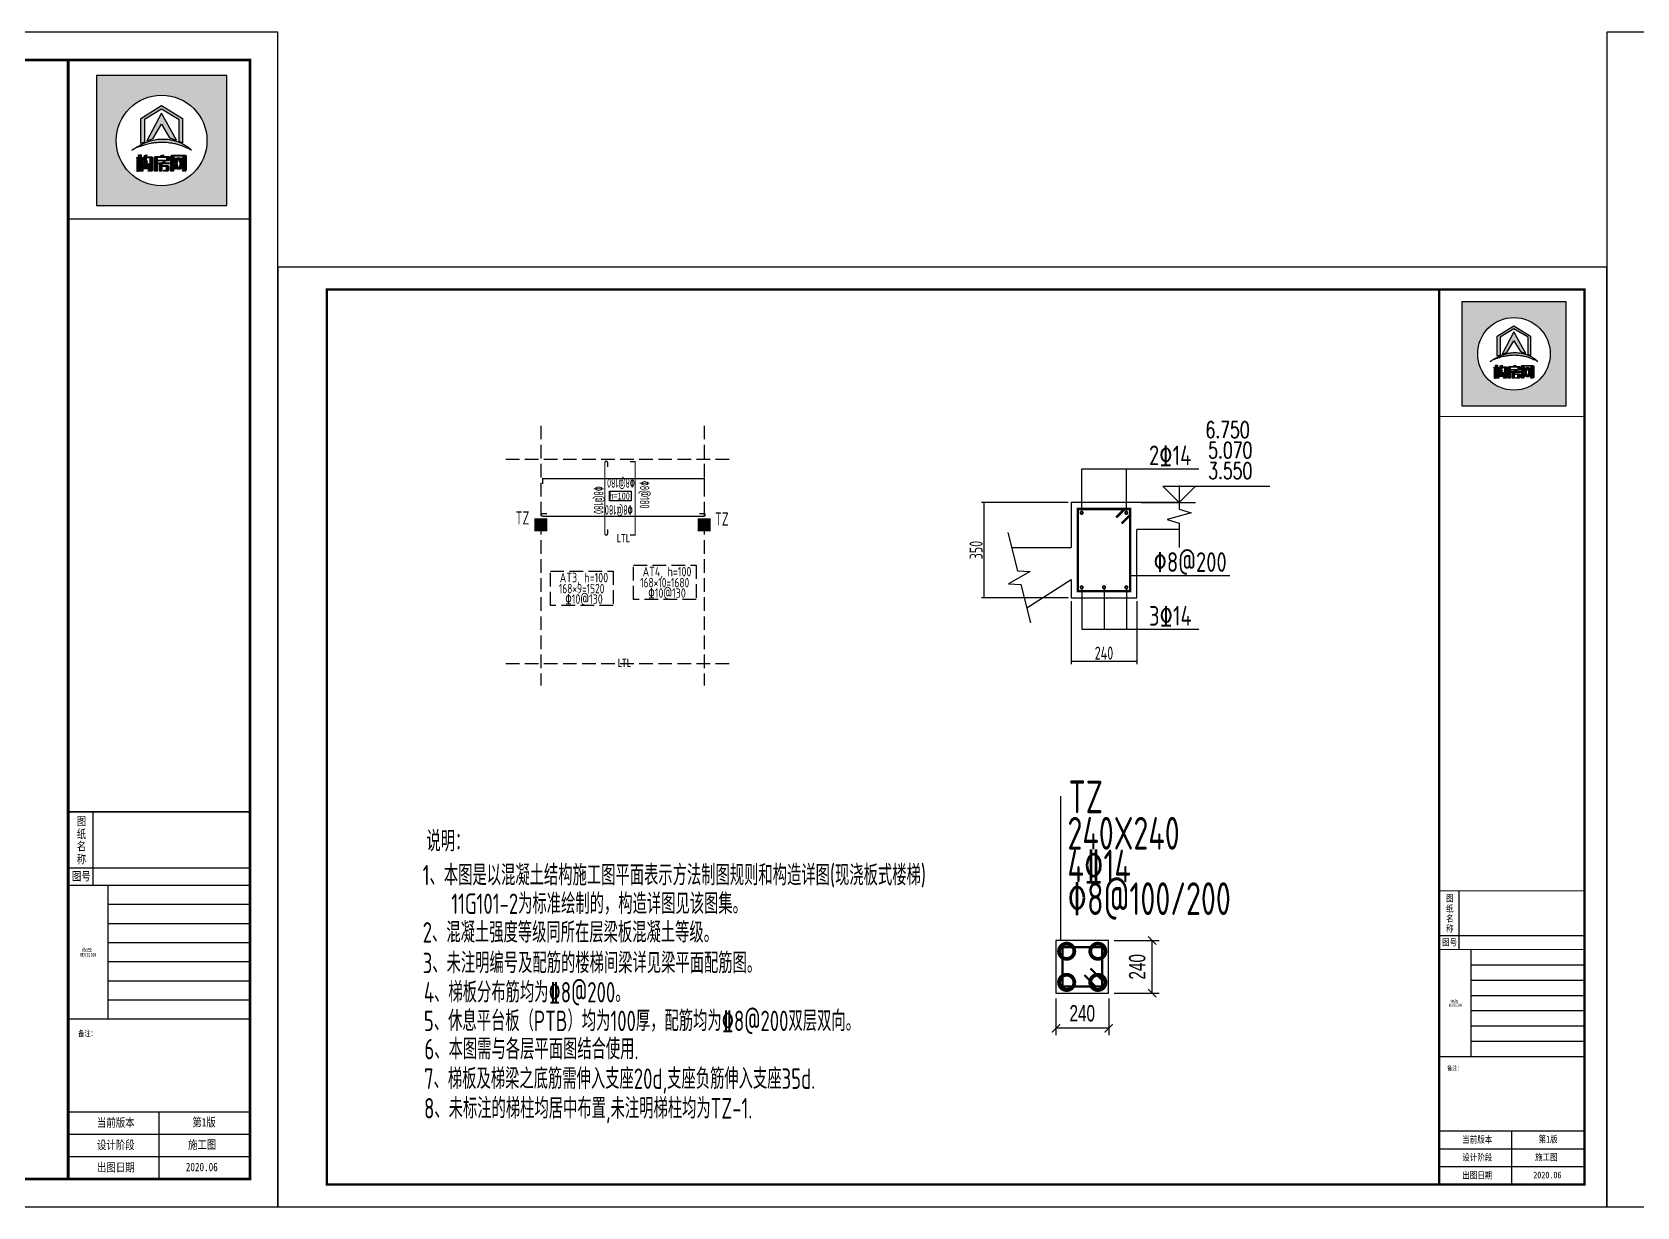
# Model space of a CAD drawing. Header units: millimetres. Extents: x -807114 to 558292, y -468455 to -61603.
# Drawn here: x 498885 to 528345, y -197048 to -175484 of the extents above; entities that cross this region are included whole.
import ezdxf
from ezdxf.enums import TextEntityAlignment as Align

# ---------------------------------------------------------------- set-up
doc = ezdxf.new("R2010")
doc.units = ezdxf.units.MM
doc.header["$LTSCALE"] = 1000
doc.linetypes.add('5', pattern=[60.999999, 47.999999, -6, 1, -6])
doc.linetypes.add('DASH', pattern=[0.35, 0.25, -0.1])
for name, color, linetype in [('0-TEXT-1', 30, 'Continuous'), ('1-剖面钢筋', 30, 'Continuous'), ('1-支座钢筋', 1, 'Continuous'), ('1-板底钢筋', 24, 'Continuous'), ('2-OTHER', 7, 'Continuous'), ('DIM_ELEV', 3, 'Continuous'), ('DIM_LEAD', 3, 'Continuous'), ('PUB_DIM', 3, 'Continuous'), ('PUB_TEXT', 3, 'Continuous'), ('PUB_TITLE', 4, 'Continuous'), ('TEXT', 7, 'Continuous'), ('WINDOW_TEXT', 6, 'Continuous'), ('YHG_柱集中标注', 7, 'Continuous'), ('建-轴', 1, 'Continuous')]:
    doc.layers.add(name, color=color, linetype=linetype)
for name, color, linetype, lineweight in [('YHG_内尺寸', 3, 'Continuous', 18), ('YHG_大样轮廓线', 7, 'Continuous', 25), ('YHG_点钢筋', 3, 'Continuous', 18), ('YHG_钢筋', 190, 'Continuous', 50)]:
    doc.layers.add(name, color=color, linetype=linetype, lineweight=lineweight)
doc.styles.add('_TCH_DIM', font='SIMPLEX', dxfattribs={"bigfont": 'GBCBIG'})
doc.styles.add('_宋体', font='', dxfattribs={"width": 0.8})
doc.styles.add('DIM_FONT', font='tssdeng.shx', dxfattribs={"width": 0.7, "bigfont": 'tssdchn.shx'})
doc.styles.add('LL', font='tssdeng.shx', dxfattribs={"width": 0.7, "height": 5, "bigfont": 'tssdchn.shx'})
doc.styles.add('TSSD_Rein', font='Tssdeng.shx', dxfattribs={"width": 0.7, "bigfont": 'hztxt.shx'})
doc.styles.add('YH_TEXT', font='@yh2.shx', dxfattribs={"width": 0.7, "bigfont": '@yh1.shx'})
doc.styles.add('ZDBOX', font='simsun.ttc', dxfattribs={"width": 0.7})
doc.styles.add('宋体', font='simsun.ttc', dxfattribs={"width": 0.8})
doc.styles.add('黑', font='', dxfattribs={"width": 0.8, "oblique": 8})
doc.styles.get('_宋体').set_extended_font_data('SimSun')
doc.styles.get('黑').set_extended_font_data('SimHei')
doc.dimstyles.new('DIMN20', dxfattribs={"dimscale": 0.2, "dimtxt": 300, "dimasz": 100, "dimexe": 250, "dimexo": 300, "dimgap": 150, "dimtad": 1, "dimdec": 0, "dimzin": 0, "dimdsep": 46, "dimtxsty": 'DIM_FONT', "dimblk": 'ARCHTICK', "dimcen": 0.09, "dimclrt": 7, "dimazin": 2, "dimtfac": 1, "dimtdec": 0, "dimtix": 1, "dimtmove": 2, "dimatfit": 3, "dimfxl": 1, "dimtolj": 1, "dimtzin": 0, "dimarcsym": 0})
doc.dimstyles.new('YH_D_25', dxfattribs={"dimscale": 100, "dimtxt": 3, "dimasz": 1.5, "dimexe": 1.25, "dimexo": 1, "dimgap": 1.25, "dimtad": 1, "dimdec": 0, "dimlfac": 0.25, "dimzin": 0, "dimdsep": 46, "dimtxsty": 'YH_TEXT', "dimblk1": 'ARCHTICK', "dimblk2": 'ARCHTICK', "dimsah": 1, "dimcen": 0.09, "dimclrt": 7, "dimadec": 0, "dimazin": 0, "dimtfac": 1, "dimtdec": 0, "dimtix": 1, "dimtmove": 2, "dimatfit": 3, "dimldrblk": 'ARCHTICK', "dimfxl": 1, "dimtolj": 1, "dimtzin": 0, "dimarcsym": 0})

# ---------------------------------------------------------------- blocks, each defined once
blk = doc.blocks.new('sadasfafa')
h = blk.add_hatch(color=252)
h.dxf.hatch_style = 1
h.paths.add_polyline_path([(1853311, -2488040), (1853311, -2490368), (1855639, -2490368), (1855639, -2488040)])
h.paths.add_polyline_path([(1855286, -2489204, 1), (1853664, -2489204, 1)], flags=16)
edge = h.paths.add_edge_path(flags=0)
edge.add_spline(control_points=[(1853945, -2489376), (1853935, -2489385), (1854022, -2489327), (1854064, -2489324), (1854178, -2489280), (1854273, -2489257), (1854375, -2489242), (1854470, -2489236), (1854555, -2489239), (1854630, -2489250), (1854700, -2489259), (1854781, -2489280), (1854854, -2489303), (1854917, -2489335), (1854967, -2489354), (1854993, -2489368), (1855014, -2489382), (1854982, -2489354), (1854965, -2489332), (1854910, -2489297), (1854854, -2489260), (1854784, -2489234), (1854713, -2489206), (1854640, -2489189), (1854569, -2489179), (1854497, -2489176), (1854414, -2489178), (1854321, -2489198), (1854229, -2489222), (1854147, -2489257), (1854080, -2489292), (1854021, -2489325), (1853977, -2489352), (1853953, -2489369), (1853945, -2489376)], knot_values=[0, 0, 0, 0, 114.670179, 423.637006, 763.89867, 1083.683754, 1343.405239, 1688.07646, 1952.326814, 2113.699055, 2375.693807, 2595.188681, 2872.839541, 3068.155951, 3238.592156, 3348.056762, 3361.095167, 3431.805845, 3527.265261, 3733.200323, 3952.805082, 4160.23278, 4398.128766, 4650.488133, 4837.16968, 5050.428326, 5308.684497, 5588.159898, 5913.430939, 6163.12325, 6398.139207, 6601.625078, 6772.549769, 6871.149972, 6871.149972, 6871.149972, 6871.149972], degree=3, periodic=1)
h.paths.add_polyline_path([(1854530, -2489580), (1854534, -2489580), (1854534, -2489603), (1854618, -2489603), (1854618, -2489621), (1854481, -2489621), (1854481, -2489650), (1854589, -2489650), (1854599, -2489656), (1854606, -2489666), (1854606, -2489733), (1854600, -2489742), (1854590, -2489750), (1854506, -2489750), (1854514, -2489740), (1854518, -2489731), (1854552, -2489731), (1854558, -2489728), (1854560, -2489721), (1854560, -2489675), (1854558, -2489670), (1854553, -2489667), (1854481, -2489667), (1854481, -2489750), (1854436, -2489750), (1854436, -2489626), (1854433, -2489621), (1854406, -2489621), (1854406, -2489603), (1854488, -2489603), (1854488, -2489590)], flags=0)
h.paths.add_polyline_path([(1854486, -2489468), (1854506, -2489461), (1854506, -2489485), (1854510, -2489489), (1854601, -2489489), (1854609, -2489494), (1854615, -2489502), (1854615, -2489556), (1854607, -2489564), (1854599, -2489569), (1854401, -2489569), (1854394, -2489573), (1854394, -2489750), (1854349, -2489750), (1854349, -2489504), (1854355, -2489495), (1854367, -2489489), (1854462, -2489489), (1854462, -2489474)], flags=0)
h.paths.add_polyline_path([(1854394, -2489554), (1854394, -2489512), (1854404, -2489506), (1854562, -2489506), (1854570, -2489513), (1854570, -2489554)], flags=0)
h.paths.add_polyline_path([(1854214, -2489569), (1854203, -2489632), (1854193, -2489683), (1854194, -2489689), (1854218, -2489689), (1854220, -2489683), (1854214, -2489633), (1854254, -2489614), (1854263, -2489686), (1854263, -2489700), (1854255, -2489709), (1854159, -2489709), (1854150, -2489702), (1854148, -2489692), (1854173, -2489569)], flags=0)
h.paths.add_polyline_path([(1854187, -2489466), (1854213, -2489458), (1854207, -2489496), (1854296, -2489496), (1854305, -2489498), (1854312, -2489505), (1854314, -2489513), (1854314, -2489733), (1854310, -2489741), (1854301, -2489750), (1854231, -2489750), (1854238, -2489741), (1854243, -2489730), (1854261, -2489730), (1854268, -2489727), (1854270, -2489720), (1854270, -2489531), (1854270, -2489526), (1854267, -2489521), (1854260, -2489516), (1854202, -2489516), (1854201, -2489534), (1854196, -2489558), (1854150, -2489558), (1854159, -2489535), (1854165, -2489504), (1854167, -2489471)], flags=0)
h.paths.add_polyline_path([(1854140, -2489544), (1854140, -2489750), (1854114, -2489750), (1854114, -2489544)], flags=0)
h.paths.add_polyline_path([(1854056, -2489544), (1854053, -2489750), (1854031, -2489750), (1854031, -2489544)], flags=0)
h.paths.add_polyline_path([(1854107, -2489459), (1854107, -2489508), (1854139, -2489508), (1854139, -2489527), (1854107, -2489527), (1854107, -2489750), (1854062, -2489750), (1854062, -2489527), (1854029, -2489527), (1854029, -2489508), (1854062, -2489508), (1854062, -2489459)], flags=0)
h.paths.add_polyline_path([(1854209, -2489211), (1854471, -2488714), (1854743, -2489200), (1854618, -2489155), (1854470, -2488913), (1854318, -2489172)], flags=0)
h.paths.add_polyline_path([(1854102, -2488808), (1854470, -2488575), (1854848, -2488810), (1854848, -2489247), (1854790, -2489223), (1854790, -2488832), (1854471, -2488643), (1854168, -2488829), (1854168, -2489231), (1854102, -2489257)], flags=0)
h.paths.add_polyline_path([(1854685, -2489750), (1854641, -2489750), (1854641, -2489488), (1854641, -2489484), (1854646, -2489475), (1854656, -2489467), (1854898, -2489467), (1854907, -2489471), (1854916, -2489478), (1854916, -2489731), (1854908, -2489743), (1854902, -2489750), (1854847, -2489750), (1854858, -2489732), (1854866, -2489731), (1854869, -2489724), (1854869, -2489718), (1854867, -2489718), (1854836, -2489718), (1854826, -2489684), (1854814, -2489718), (1854746, -2489718), (1854736, -2489684), (1854722, -2489718), (1854689, -2489718), (1854689, -2489709), (1854691, -2489709), (1854720, -2489621), (1854685, -2489512)], flags=0)
h.paths.add_polyline_path([(1854779, -2489518), (1854809, -2489621), (1854781, -2489709), (1854777, -2489709), (1854750, -2489621), (1854775, -2489518)], flags=0)
h = blk.add_hatch(color=7)
h.dxf.hatch_style = 1
h.paths.add_polyline_path([(1854102, -2489257), (1854168, -2489231), (1854168, -2488829), (1854471, -2488643), (1854790, -2488832), (1854790, -2489223), (1854848, -2489247), (1854848, -2488810), (1854470, -2488575), (1854102, -2488808)])
h = blk.add_hatch(color=7)
h.dxf.hatch_style = 1
h.paths.add_polyline_path([(1854318, -2489172), (1854470, -2488913), (1854618, -2489155), (1854743, -2489200), (1854471, -2488714), (1854209, -2489211)])
h = blk.add_hatch(color=7)
h.dxf.hatch_style = 1
edge = h.paths.add_edge_path()
edge.add_spline(control_points=[(1853945, -2489376), (1853953, -2489369), (1853977, -2489352), (1854021, -2489325), (1854080, -2489292), (1854147, -2489257), (1854229, -2489222), (1854321, -2489198), (1854414, -2489178), (1854497, -2489176), (1854569, -2489179), (1854640, -2489189), (1854713, -2489206), (1854784, -2489234), (1854854, -2489260), (1854910, -2489297), (1854965, -2489332), (1854982, -2489354), (1855014, -2489382), (1854993, -2489368), (1854967, -2489354), (1854917, -2489335), (1854854, -2489303), (1854781, -2489280), (1854700, -2489259), (1854630, -2489250), (1854555, -2489239), (1854470, -2489236), (1854375, -2489242), (1854273, -2489257), (1854178, -2489280), (1854064, -2489324), (1854022, -2489327), (1853935, -2489385), (1853945, -2489376)], knot_values=[0, 0, 0, 0, 98.600203, 269.524894, 473.010766, 708.026723, 957.719033, 1282.990074, 1562.465475, 1820.721647, 2033.980292, 2220.661839, 2473.021206, 2710.917192, 2918.34489, 3137.949649, 3343.884711, 3439.344127, 3510.054805, 3523.09321, 3632.557816, 3802.994021, 3998.310431, 4275.961291, 4495.456165, 4757.450917, 4918.823158, 5183.073513, 5527.744733, 5787.466218, 6107.251302, 6447.512966, 6756.479793, 6871.149972, 6871.149972, 6871.149972, 6871.149972], degree=3, periodic=1)
h = blk.add_hatch(color=7)
h.dxf.hatch_style = 1
h.paths.add_polyline_path([(1854062, -2489459), (1854062, -2489508), (1854029, -2489508), (1854029, -2489527), (1854062, -2489527), (1854062, -2489750), (1854107, -2489750), (1854107, -2489527), (1854139, -2489527), (1854139, -2489508), (1854107, -2489508), (1854107, -2489459)])
h = blk.add_hatch(color=7)
h.dxf.hatch_style = 1
h.paths.add_polyline_path([(1854167, -2489471), (1854165, -2489504), (1854159, -2489535), (1854150, -2489558), (1854196, -2489558), (1854201, -2489534), (1854202, -2489516), (1854260, -2489516), (1854267, -2489521), (1854270, -2489526), (1854270, -2489531), (1854270, -2489720), (1854268, -2489727), (1854261, -2489730), (1854243, -2489730), (1854238, -2489741), (1854231, -2489750), (1854301, -2489750), (1854310, -2489741), (1854314, -2489733), (1854314, -2489513), (1854312, -2489505), (1854305, -2489498), (1854296, -2489496), (1854207, -2489496), (1854213, -2489458), (1854187, -2489466)])
h = blk.add_hatch(color=7)
h.dxf.hatch_style = 1
h.paths.add_polyline_path([(1854462, -2489474), (1854462, -2489489), (1854367, -2489489), (1854355, -2489495), (1854349, -2489504), (1854349, -2489750), (1854394, -2489750), (1854394, -2489573), (1854401, -2489569), (1854599, -2489569), (1854607, -2489564), (1854615, -2489556), (1854615, -2489502), (1854609, -2489494), (1854601, -2489489), (1854510, -2489489), (1854506, -2489485), (1854506, -2489461), (1854486, -2489468)])
h.paths.add_polyline_path([(1854394, -2489554), (1854394, -2489512), (1854404, -2489506), (1854562, -2489506), (1854570, -2489513), (1854570, -2489554)], flags=16)
h = blk.add_hatch(color=7)
h.dxf.hatch_style = 1
h.paths.add_polyline_path([(1854685, -2489512), (1854685, -2489493), (1854693, -2489483), (1854862, -2489483), (1854869, -2489491), (1854869, -2489724), (1854866, -2489731), (1854858, -2489732), (1854847, -2489750), (1854902, -2489750), (1854908, -2489743), (1854916, -2489731), (1854916, -2489478), (1854907, -2489471), (1854898, -2489467), (1854656, -2489467), (1854646, -2489475), (1854641, -2489484), (1854641, -2489488), (1854641, -2489750), (1854685, -2489750)])
h = blk.add_hatch(color=7)
h.dxf.hatch_style = 1
h.paths.add_polyline_path([(1854031, -2489544), (1854031, -2489750), (1854053, -2489750), (1854056, -2489544)])
h = blk.add_hatch(color=7)
h.dxf.hatch_style = 1
h.paths.add_polyline_path([(1854114, -2489544), (1854114, -2489750), (1854140, -2489750), (1854140, -2489544)])
h = blk.add_hatch(color=7)
h.dxf.hatch_style = 1
h.paths.add_polyline_path([(1854173, -2489569), (1854148, -2489692), (1854150, -2489702), (1854159, -2489709), (1854255, -2489709), (1854263, -2489700), (1854263, -2489686), (1854254, -2489614), (1854214, -2489633), (1854220, -2489683), (1854218, -2489689), (1854194, -2489689), (1854193, -2489683), (1854203, -2489632), (1854214, -2489569)])
h = blk.add_hatch(color=7)
h.dxf.hatch_style = 1
h.paths.add_polyline_path([(1854488, -2489590), (1854488, -2489603), (1854406, -2489603), (1854406, -2489621), (1854433, -2489621), (1854436, -2489626), (1854436, -2489750), (1854481, -2489750), (1854481, -2489667), (1854553, -2489667), (1854558, -2489670), (1854560, -2489675), (1854560, -2489721), (1854558, -2489728), (1854552, -2489731), (1854518, -2489731), (1854514, -2489740), (1854506, -2489750), (1854590, -2489750), (1854600, -2489742), (1854606, -2489733), (1854606, -2489666), (1854599, -2489656), (1854589, -2489650), (1854481, -2489650), (1854481, -2489621), (1854618, -2489621), (1854618, -2489603), (1854534, -2489603), (1854534, -2489580), (1854530, -2489580)])
h = blk.add_hatch(color=7)
h.dxf.hatch_style = 1
h.paths.add_polyline_path([(1854866, -2489709), (1854840, -2489621), (1854866, -2489512), (1854836, -2489512), (1854824, -2489558), (1854808, -2489512), (1854745, -2489512), (1854734, -2489557), (1854719, -2489512), (1854689, -2489512), (1854720, -2489621), (1854691, -2489709), (1854689, -2489709), (1854689, -2489710), (1854689, -2489718), (1854722, -2489718), (1854736, -2489684), (1854746, -2489718), (1854814, -2489718), (1854826, -2489684), (1854836, -2489718), (1854867, -2489718), (1854867, -2489709)])
h.paths.add_polyline_path([(1854779, -2489518), (1854809, -2489621), (1854781, -2489709), (1854777, -2489709), (1854750, -2489621), (1854775, -2489518)], flags=16)
for points in [[(1855639, -2488040), (1853311, -2488040), (1853311, -2490368), (1855639, -2490368)], [(1854102, -2489257), (1854102, -2488808), (1854470, -2488575), (1854848, -2488810), (1854848, -2489247), (1854790, -2489223), (1854790, -2488832), (1854471, -2488643), (1854168, -2488829), (1854168, -2489231)], [(1854209, -2489211), (1854318, -2489172), (1854470, -2488913), (1854618, -2489155), (1854743, -2489200), (1854471, -2488714)], [(1854062, -2489459), (1854107, -2489459), (1854107, -2489508), (1854139, -2489508), (1854139, -2489527), (1854107, -2489527), (1854107, -2489750), (1854062, -2489750), (1854062, -2489527), (1854029, -2489527), (1854029, -2489508), (1854062, -2489508)], [(1854462, -2489474), (1854486, -2489468), (1854506, -2489461), (1854506, -2489485), (1854510, -2489489), (1854601, -2489489), (1854609, -2489494), (1854615, -2489502), (1854615, -2489556), (1854607, -2489564), (1854599, -2489569), (1854401, -2489569), (1854394, -2489573), (1854394, -2489750), (1854349, -2489750), (1854349, -2489504), (1854355, -2489495), (1854367, -2489489), (1854462, -2489489)], [(1854394, -2489554), (1854570, -2489554), (1854570, -2489513), (1854562, -2489506), (1854404, -2489506), (1854394, -2489512)], [(1854641, -2489750), (1854641, -2489488), (1854641, -2489484), (1854646, -2489475), (1854656, -2489467), (1854898, -2489467), (1854907, -2489471), (1854916, -2489478), (1854916, -2489731), (1854908, -2489743), (1854902, -2489750), (1854847, -2489750), (1854858, -2489732), (1854866, -2489731), (1854869, -2489724), (1854869, -2489491), (1854862, -2489483), (1854693, -2489483), (1854685, -2489493), (1854685, -2489750)], [(1854056, -2489544), (1854031, -2489544), (1854031, -2489750), (1854053, -2489750)], [(1854114, -2489544), (1854140, -2489544), (1854140, -2489750), (1854114, -2489750)], [(1854488, -2489590), (1854530, -2489580), (1854534, -2489580), (1854534, -2489603), (1854618, -2489603), (1854618, -2489621), (1854481, -2489621), (1854481, -2489650), (1854589, -2489650), (1854599, -2489656), (1854606, -2489666), (1854606, -2489733), (1854600, -2489742), (1854590, -2489750), (1854506, -2489750), (1854514, -2489740), (1854518, -2489731), (1854552, -2489731), (1854558, -2489728), (1854560, -2489721), (1854560, -2489675), (1854558, -2489670), (1854553, -2489667), (1854481, -2489667), (1854481, -2489750), (1854436, -2489750), (1854436, -2489626), (1854433, -2489621), (1854406, -2489621), (1854406, -2489603), (1854488, -2489603)], [(1854775, -2489518), (1854779, -2489518), (1854809, -2489621), (1854781, -2489709), (1854777, -2489709), (1854750, -2489621)]]:
    blk.add_lwpolyline(points, close=True)
for points in [[(1854167, -2489471), (1854187, -2489466), (1854213, -2489458), (1854207, -2489496), (1854296, -2489496), (1854305, -2489498), (1854312, -2489505), (1854314, -2489513), (1854314, -2489733), (1854310, -2489741), (1854301, -2489750), (1854231, -2489750), (1854238, -2489741), (1854243, -2489730), (1854261, -2489730), (1854268, -2489727), (1854270, -2489720), (1854270, -2489531), (1854270, -2489526), (1854267, -2489521), (1854260, -2489516), (1854202, -2489516), (1854201, -2489534), (1854196, -2489558), (1854150, -2489558), (1854150, -2489558), (1854159, -2489535), (1854165, -2489504), (1854167, -2489471)], [(1854173, -2489569), (1854214, -2489569), (1854203, -2489632), (1854193, -2489683), (1854194, -2489689), (1854218, -2489689), (1854220, -2489683), (1854214, -2489633), (1854254, -2489614), (1854263, -2489686), (1854263, -2489700), (1854255, -2489709), (1854159, -2489709), (1854150, -2489702), (1854148, -2489692), (1854173, -2489569)], [(1854866, -2489709), (1854866, -2489709), (1854867, -2489709), (1854867, -2489718), (1854836, -2489718), (1854826, -2489684), (1854814, -2489718), (1854746, -2489718), (1854736, -2489684), (1854722, -2489718), (1854689, -2489718), (1854689, -2489710), (1854689, -2489709), (1854691, -2489709), (1854720, -2489621), (1854689, -2489512)]]:
    blk.add_lwpolyline(points)
at = {"color": 7}
blk.add_lwpolyline([(1854689, -2489512), (1854719, -2489512), (1854734, -2489557), (1854745, -2489512), (1854808, -2489512), (1854824, -2489558), (1854836, -2489512), (1854866, -2489512), (1854840, -2489621), (1854866, -2489709)], dxfattribs=at)
blk.add_circle((1854475, -2489204), 811)
at = {"start_tangent": (-0.74079, -0.671736), "end_tangent": (-0.74079, -0.671736)}
blk.add_spline([(1853945, -2489376), (1853977, -2489357), (1854071, -2489318), (1854178, -2489282), (1854280, -2489257), (1854365, -2489245), (1854479, -2489238), (1854566, -2489241), (1854619, -2489248), (1854704, -2489261), (1854775, -2489279), (1854861, -2489308), (1854920, -2489335), (1854972, -2489357), (1855003, -2489375), (1855007, -2489377), (1854990, -2489361), (1854968, -2489339), (1854913, -2489299), (1854851, -2489261), (1854787, -2489235), (1854714, -2489208), (1854633, -2489189), (1854572, -2489180), (1854501, -2489177), (1854416, -2489181), (1854326, -2489198), (1854222, -2489227), (1854146, -2489259), (1854077, -2489294), (1854019, -2489327), (1853971, -2489357), (1853945, -2489376)], degree=3, dxfattribs=at)
blk = doc.blocks.new('_ArchTick')
at = {"color": 0, "linetype": 'ByBlock', "const_width": 0.15}
blk.add_lwpolyline([(-0.5, -0.5), (0.5, 0.5)], dxfattribs=at)
blk = doc.blocks.new('*D10038')
at = {"layer": 'Defpoints', "color": 0}
for p in [(516365, -184117), (517962, -184117), (517962, -185867)]:
    blk.add_point(p, dxfattribs=at)
at = {"layer": 'PUB_DIM', "color": 0, "linetype": '5', "lineweight": -2}
blk.add_line((517902, -184117), (516315, -184117), dxfattribs=at)
at = {"layer": 'PUB_DIM', "color": 0, "lineweight": -2}
for p, q in [((516365, -185867), (516365, -184117)), ((517902, -185867), (516315, -185867))]:
    blk.add_line(p, q, dxfattribs=at)
at = {"layer": 'PUB_DIM', "color": 0, "linetype": 'ByBlock', "lineweight": -2, "xscale": 20, "yscale": 20, "zscale": 20}
for p, rotation in [((516365, -184117), 90), ((516365, -185867), 270)]:
    blk.add_blockref('_ArchTick', p, dxfattribs=dict(at, rotation=rotation))
at = {"layer": 'PUB_DIM', "color": 7, "insert": (516215, -184992), "char_height": 240, "attachment_point": 5, "rotation": 90, "style": 'DIM_FONT'}
blk.add_mtext('\\A1;\\A1;350', dxfattribs=at)
blk = doc.blocks.new('*D10039')
at = {"layer": 'Defpoints', "color": 0}
for p in [(517962, -185867), (519162, -185867), (519162, -187033)]:
    blk.add_point(p, dxfattribs=at)
at = {"layer": 'PUB_DIM', "color": 0, "lineweight": -2}
for p, q in [((517962, -185927), (517962, -187083)), ((517962, -187033), (519162, -187033))]:
    blk.add_line(p, q, dxfattribs=at)
at = {"layer": 'PUB_DIM', "color": 0, "linetype": '5', "lineweight": -2}
blk.add_line((519162, -185927), (519162, -187083), dxfattribs=at)
at = {"layer": 'PUB_DIM', "color": 0, "linetype": 'ByBlock', "lineweight": -2, "xscale": 20, "yscale": 20, "zscale": 20, "rotation": 180}
blk.add_blockref('_ArchTick', (517962, -187033), dxfattribs=at)
at = {"layer": 'PUB_DIM', "color": 0, "linetype": 'ByBlock', "lineweight": -2, "xscale": 20, "yscale": 20, "zscale": 20}
blk.add_blockref('_ArchTick', (519162, -187033), dxfattribs=at)
at = {"layer": 'PUB_DIM', "color": 7, "insert": (518562, -186883), "char_height": 240, "attachment_point": 5, "style": 'DIM_FONT'}
blk.add_mtext('\\A1;\\A1;240', dxfattribs=at)
blk = doc.blocks.new('*D10040')
at = {"layer": 'Defpoints', "color": 0}
for p in [(517679, -193125), (518648, -193125), (517679, -193770)]:
    blk.add_point(p, dxfattribs=at)
at = {"layer": 'YHG_内尺寸', "color": 0, "lineweight": -2}
for p, q in [((517679, -193225), (517679, -193895)), ((518648, -193225), (518648, -193895)), ((518648, -193770), (517679, -193770))]:
    blk.add_line(p, q, dxfattribs=at)
at = {"layer": 'YHG_内尺寸', "color": 0, "linetype": 'ByBlock', "lineweight": -2, "xscale": 150, "yscale": 150, "zscale": 150, "rotation": 180}
blk.add_blockref('_ArchTick', (517679, -193770), dxfattribs=at)
at = {"layer": 'YHG_内尺寸', "color": 0, "linetype": 'ByBlock', "lineweight": -2, "xscale": 150, "yscale": 150, "zscale": 150}
blk.add_blockref('_ArchTick', (518648, -193770), dxfattribs=at)
at = {"layer": 'YHG_内尺寸', "color": 7, "insert": (518163, -193495), "char_height": 300, "attachment_point": 5, "style": 'YH_TEXT'}
blk.add_mtext('\\A1;\\A1;240', dxfattribs=at)
blk = doc.blocks.new('*D10041')
at = {"layer": 'Defpoints', "color": 0}
for p in [(518648, -192158), (519448, -192158), (518648, -193125)]:
    blk.add_point(p, dxfattribs=at)
at = {"layer": 'YHG_内尺寸', "color": 0, "lineweight": -2}
for p, q in [((518748, -192158), (519573, -192158)), ((519448, -193125), (519448, -192158)), ((518748, -193125), (519573, -193125))]:
    blk.add_line(p, q, dxfattribs=at)
at = {"layer": 'YHG_内尺寸', "color": 0, "linetype": 'ByBlock', "lineweight": -2, "xscale": 150, "yscale": 150, "zscale": 150}
for p, rotation in [((519448, -192158), 90), ((519448, -193125), 270)]:
    blk.add_blockref('_ArchTick', p, dxfattribs=dict(at, rotation=rotation))
at = {"layer": 'YHG_内尺寸', "color": 7, "insert": (519173, -192641), "char_height": 300, "attachment_point": 5, "rotation": 90, "style": 'YH_TEXT'}
blk.add_mtext('\\A1;\\A1;240', dxfattribs=at)

msp = doc.modelspace()

# ---------------------------------------------------------------- hatches: boundary and pattern name
h = msp.add_hatch(color=256)
h.dxf.hatch_style = 1
h.paths.add_polyline_path([(508104.1, -184650.2), (508344.1, -184650.2), (508344.1, -184410.2), (508104.1, -184410.2)])
h = msp.add_hatch(color=256)
h.dxf.hatch_style = 1
h.paths.add_polyline_path([(511104.1, -184650.2), (511344.1, -184650.2), (511344.1, -184410.2), (511104.1, -184410.2)])

# ---------------------------------------------------------------- linework, layer by layer
for p, q in [((500008.7, -191143.4), (500008.7, -189795.7)), ((499546.6, -190822.5), (502883.9, -190822.5)), ((525084.1, -192324.3), (525084.1, -191246.1)), ((524714.5, -192067.5), (527384.2, -192067.5))]:
    msp.add_line(p, q)
for points, const_width in [([(499546.6, -178914.2), (502883.9, -178914.2)], 25.7), ([(524714.5, -182540.9), (527384.2, -182540.9)], 20.5), ([(499546.6, -189795.7), (502883.9, -189795.7)], 25.7), ([(499546.6, -191143.4), (502883.9, -191143.4)], 25.7), ([(524714.5, -191246.1), (527384.2, -191246.1)], 20.5), ([(524714.5, -192324.3), (527384.2, -192324.3)], 20.5), ([(499546.6, -193596.5), (502883.9, -193596.5)], 25.7), ([(524714.5, -194286.7), (527384.2, -194286.7)], 20.5)]:
    msp.add_lwpolyline(points, dxfattribs=dict(const_width=const_width))
at = {"layer": '1-剖面钢筋', "const_width": 45}
msp.add_lwpolyline([(518082.3, -184236.9), (518082.3, -185746.9), (519042.3, -185746.9), (519042.3, -184236.9)], close=True, dxfattribs=at)
for points in [[(518167.9, -184308.3, -1), (518135.9, -184308.3, -1)], [(518956.7, -184308.3, 1), (518988.7, -184308.3, 1)], [(518167.9, -185675.4, 1), (518135.9, -185675.4, 1)], [(518579.2, -185675.4, 1), (518547.2, -185675.4, 1)], [(518956.7, -185675.4, -1), (518988.7, -185675.4, -1)]]:
    msp.add_lwpolyline(points, format="xyb", close=True, dxfattribs=at)
for points in [[(518787.8, -184392), (518949.1, -184230.7)], [(518887.1, -184504.7), (519048.3, -184343.5)]]:
    msp.add_lwpolyline(points, dxfattribs=at)
at = {"layer": '1-支座钢筋', "const_width": 22.5, "elevation": 0}
for points in [[(509859.8, -183370), (509955.6, -183370), (509955.6, -184716.5), (509859.8, -184716.5)], [(511224.1, -183776.3), (511224.1, -183680.5), (508258.9, -183680.5), (508258.9, -183776.3)]]:
    msp.add_lwpolyline(points, dxfattribs=at)
at = {"layer": '1-板底钢筋', "const_width": 22.5, "elevation": 0}
for points in [[(509449.6, -183468.2), (509449.6, -183384.9), (509437.1, -183363.2), (509412.1, -183363.2), (509399.6, -183384.9), (509399.6, -184693.2), (509412.1, -184714.8), (509437.1, -184714.8), (509449.6, -184693.2), (509449.6, -184609.8)], [(511135.7, -184323), (511219, -184323), (511240.7, -184335.5), (511240.7, -184360.5), (511219, -184373), (508257, -184373), (508235.3, -184360.5), (508235.3, -184335.5), (508257, -184323), (508340.3, -184323)]]:
    msp.add_lwpolyline(points, dxfattribs=at)
at = {"layer": '2-OTHER'}
for p, q in [((519944.1, -184116.9), (517962.3, -184116.9)), ((517962.3, -184116.9), (517962.3, -184941.9)), ((519944.1, -184616.9), (519162.3, -184616.9)), ((519162.3, -185866.9), (519162.3, -184616.9)), ((516866.8, -184941.9), (517962.3, -184941.9)), ((517143.4, -186053.8), (517962.3, -185534.1)), ((517962.3, -185534.1), (517962.3, -185866.9)), ((517962.3, -185866.9), (519162.3, -185866.9))]:
    msp.add_line(p, q, dxfattribs=at)
at = {"layer": 'DIM_ELEV'}
for p, q in [((519944.1, -184116.9, 0), (519644.1, -183816.9, 0)), ((519644.1, -183816.9, 0), (521609, -183816.9, 0)), ((519944.1, -184116.9, 0), (520244.1, -183816.9, 0)), ((519244.1, -184116.9, 0), (520244.1, -184116.9, 0))]:
    msp.add_line(p, q, dxfattribs=at)
at = {"layer": 'DIM_LEAD'}
for p, q in [((518974, -184292.4), (518974, -183500.7)), ((519944.1, -183804.2), (519944.1, -184239.9)), ((520164.1, -184309.9), (519724.1, -184429.9)), ((519944.1, -184239.9), (520164.1, -184309.9)), ((516799.3, -184670.1), (516973.7, -185371.7)), ((519724.1, -184429.9), (519944.1, -184499.9)), ((519944.1, -184499.9), (519944.1, -184946.8)), ((517204.1, -185386.5), (516806.1, -185609.1)), ((516973.7, -185371.7), (517204.1, -185386.5)), ((519042.3, -185458.4), (520874.1, -185458.4)), ((516806.1, -185609.1), (517036.5, -185624)), ((517036.5, -185624), (517210.9, -186325.5)), ((518566.2, -185691.1), (518566.2, -186446)), ((518974, -185691.4), (518974, -186446))]:
    msp.add_line(p, q, dxfattribs=at)
for points in [[(518154.9, -184292.6), (518154.9, -183500.7), (520301.4, -183500.7)], [(518154.9, -185691.1), (518154.9, -186446), (520301.4, -186446)]]:
    msp.add_lwpolyline(points, dxfattribs=at)
at = {"layer": 'PUB_TEXT', "color": 6, "elevation": 0}
msp.add_lwpolyline([(509484.6, -183912.5), (509884.6, -183912.5), (509884.6, -184087.5), (509484.6, -184087.5)], close=True, dxfattribs=at)
at = {"layer": 'PUB_TITLE'}
for p, q in [((499546.6, -195302.1), (502883.9, -195302.1)), ((501215.3, -196534.3), (501215.3, -195302.1)), ((499546.6, -195712.8), (502883.9, -195712.8)), ((524714.5, -195651.2), (527384.2, -195651.2)), ((526049.4, -196637), (526049.4, -195651.2)), ((499546.6, -196123.6), (502883.9, -196123.6)), ((524714.5, -195979.8), (527384.2, -195979.8)), ((524714.5, -196308.4), (527384.2, -196308.4))]:
    msp.add_line(p, q, dxfattribs=at)
for points in [[(472900.2, -197047.7), (503397.3, -197047.7), (503397.3, -175484.1), (472900.2, -175484.1)], [(527795, -197047.7), (558292.1, -197047.7), (558292.1, -175484.1), (527795, -175484.1)], [(474025.3, -196534.3), (502883.9, -196534.3), (502883.9, -175997.5), (474025.3, -175997.5)], [(503397.3, -197047.7), (527795, -197047.7), (527795, -179796.8), (503397.3, -179796.8)], [(504297.4, -196637), (527384.2, -196637), (527384.2, -180207.6), (504297.4, -180207.6)]]:
    msp.add_lwpolyline(points, close=True, dxfattribs=at)
for points, const_width in [([(474025.3, -196534.3), (502883.9, -196534.3), (502883.9, -175997.5), (474025.3, -175997.5)], 51.3), ([(504297.4, -196637), (527384.2, -196637), (527384.2, -180207.6), (504297.4, -180207.6)], 41.1)]:
    msp.add_lwpolyline(points, close=True, dxfattribs=dict(at, const_width=const_width))
for points, const_width in [([(499546.6, -196534.3), (499546.6, -175997.5)], 51.3), ([(524714.5, -196637), (524714.5, -180207.6)], 41.1)]:
    msp.add_lwpolyline(points, dxfattribs=dict(at, const_width=const_width))
for points in [[(499546.6, -193596.5), (502883.9, -193596.5)], [(524714.5, -194286.7), (527384.2, -194286.7)]]:
    msp.add_lwpolyline(points, dxfattribs=at)
for points in [[(500272.8, -191143.4), (500272.8, -191143.4), (500272.8, -193581.1), (500272.8, -193581.1)], [(500272.8, -191493.8), (500272.8, -191493.8), (502217.6, -191493.8), (502883.9, -191493.8)], [(500272.8, -191844.3), (500272.8, -191844.3), (502217.6, -191844.3), (502883.9, -191844.3)], [(500272.8, -192194.7), (500272.8, -192194.7), (502217.6, -192194.7), (502883.9, -192194.7)], [(525295.4, -192324.2), (525295.4, -192324.2), (525295.4, -194274.4), (525295.4, -194274.4)], [(500272.8, -192545.2), (500272.8, -192545.2), (502217.6, -192545.2), (502883.9, -192545.2)], [(525295.4, -192604.6), (525295.4, -192604.6), (526851.2, -192604.6), (527384.2, -192604.6)], [(500272.8, -192895.6), (500272.8, -192895.6), (502217.6, -192895.6), (502883.9, -192895.6)], [(525295.4, -192885), (525295.4, -192885), (526851.2, -192885), (527384.2, -192885)], [(500272.8, -193246.1), (500272.8, -193246.1), (502217.6, -193246.1), (502883.9, -193246.1)], [(525295.4, -193165.3), (525295.4, -193165.3), (526851.2, -193165.3), (527384.2, -193165.3)], [(525295.4, -193445.7), (525295.4, -193445.7), (526851.2, -193445.7), (527384.2, -193445.7)], [(525295.4, -193726), (525295.4, -193726), (526851.2, -193726), (527384.2, -193726)], [(525295.4, -194006.4), (525295.4, -194006.4), (526851.2, -194006.4), (527384.2, -194006.4)]]:
    msp.add_open_spline(points, degree=3, dxfattribs=at)
at = {"layer": 'WINDOW_TEXT', "linetype": 'DASH'}
for points in [[(509923.5, -185900.2), (509923.5, -185269.2), (511076.6, -185269.2), (511076.6, -185900.2)], [(508398.7, -186010), (508398.7, -185379), (509551.9, -185379), (509551.9, -186010)]]:
    msp.add_lwpolyline(points, close=True, dxfattribs=at)
at = {"layer": 'YHG_大样轮廓线'}
msp.add_3dface([(517678.8, -193125.2), (518647.8, -193125.2), (518647.8, -192157.6), (517678.8, -192157.6)], dxfattribs=at)
at = {"layer": 'YHG_柱集中标注', "color": 0}
msp.add_line((517769.3, -192157.6), (517769.3, -189510), dxfattribs=at)
at = {"layer": 'YHG_点钢筋', "const_width": 280}
for points in [[(517911.8, -192355.6, 1), (517841.8, -192355.6, 1), (517911.8, -192355.6, 1)], [(518484.8, -192355.6, 1), (518414.8, -192355.6, 1), (518484.8, -192355.6, 1)], [(517911.8, -192927.2, 1), (517841.8, -192927.2, 1), (517911.8, -192927.2, 1)], [(518484.8, -192927.2, 1), (518414.8, -192927.2, 1), (518484.8, -192927.2, 1)]]:
    msp.add_lwpolyline(points, format="xyb", dxfattribs=at)
at = {"layer": 'YHG_钢筋'}
msp.add_lwpolyline([(518205.7, -192793.1), (518407.8, -193005.2), (518527.8, -193005.2), (518527.8, -192885.2), (518527.8, -193005.2), (518527.8, -192277.6), (517798.8, -192277.6), (517798.8, -193005.2), (518407.8, -193005.2), (518527.8, -193005.2), (518527.8, -192885.2), (518315.6, -192673.1)], dxfattribs=at)
at = {"layer": '建-轴', "linetype": 'DASH'}
for p, q in [((508224.1, -182708.1), (508224.1, -187479.1)), ((508224.1, -182708.1), (508224.1, -187479.1)), ((511224.1, -182708.1), (511224.1, -187479.1)), ((511681.4, -183330.2), (507566.2, -183330.2)), ((511681.4, -187080.2), (507566.2, -187080.2))]:
    msp.add_line(p, q, dxfattribs=at)

# ---------------------------------------------------------------- block references
for p, xscale, yscale, zscale in [((-1402229.4, 2377524.1), 1.026432, 1.026432, 1.026432), ((-996706.4, 1862609.8), 0.8211456000000003, 0.8211456000000003, 0.8211456000000003)]:
    msp.add_blockref('sadasfafa', p, dxfattribs=dict(xscale=xscale, yscale=yscale, zscale=zscale))

# ---------------------------------------------------------------- texts
at = {"style": 'ZDBOX', "width": 0.8}
for s, height, p in [('图', 154, (499791.6, -189967.4)), ('纸', 154, (499791.6, -190199.8)), ('称', 154, (499791.6, -190660.4)), ('名', 154, (499791.6, -190424.2)), ('图号', 154.03, (499788.4, -190978.1)), ('图', 123.2, (524910.4, -191383.5)), ('纸', 123.2, (524910.4, -191569.4)), ('名', 123.2, (524910.4, -191748.9)), ('称', 123.2, (524910.4, -191937.8)), ('图号', 123.22, (524907.9, -192192)), ('备注：', 102.68, (499901.3, -193861)), ('备注：', 82.15, (524998.2, -194498.3))]:
    msp.add_text(s, height=height, dxfattribs=at).set_placement(p, align=Align.MIDDLE)
for s, height, p in [('当前版本', 154.03, (500076.7, -195577.9)), ('第1版', 154.03, (501827.5, -195570.9)), ('设计阶段', 154.03, (500076.7, -195988.6)), ('施工图', 154.03, (501747.1, -195981.6)), ('当前版本', 123.22, (525138.5, -195871.9)), ('第1版', 123.22, (526539.2, -195866.2)), ('设计阶段', 123.22, (525138.5, -196200.4)), ('施工图', 123.22, (526474.8, -196194.8)), ('出图日期', 154.03, (500076.7, -196399.4)), ('2020.06', 154.03, (501706.9, -196392.3)), ('出图日期', 123.22, (525138.5, -196529)), ('2020.06', 123.22, (526442.6, -196523.4))]:
    msp.add_text(s, height=height, dxfattribs=at).set_placement(p)
at = {"layer": '0-TEXT-1', "style": 'TSSD_Rein', "width": 0.8}
for s, p in [('2%%13114', (519388.2, -183432.7)), ('%%1308@200', (519470.4, -185391)), ('3%%13114', (519388.2, -186378.6))]:
    msp.add_text(s, height=360, dxfattribs=at).set_placement(p)
at = {"layer": '0-TEXT-1', "color": 0, "style": 'LL', "width": 0.619588}
for rotation, p, p2 in [(180, (509948.8, -183670.4, 0), (509440, -183670.4, 0)), (270, (510040.4, -183720.4), (510040.4, -184229.2)), (270, (509198, -183820.3), (509198, -184329.1)), (180, (509908.3, -184167.1, 0), (509399.6, -184167.1, 0))]:
    msp.add_text('%%1308@180', height=175, rotation=rotation, dxfattribs=at).set_placement(p, p2, align=Align.FIT)
at = {"layer": 'PUB_TEXT'}
for s, height, style, width, p in [('6.750', 297.5, '_TCH_DIM', 0.705882, (520425.7, -182931.4, 0)), ('5.070', 297.5, '_TCH_DIM', 0.705882, (520474.6, -183305.4, 0)), ('3.550', 297.5, '_TCH_DIM', 0.705882, (520474.6, -183682.9, 0)), ('h=100', 130.7, '黑', 0.8, (509484.6, -184064.3)), ('LTL', 151.9, '_宋体', 0.8, (509614.6, -184847.9, 0)), ('LTL', 151.9, '_宋体', 0.8, (509630.7, -187136.7, 0))]:
    msp.add_text(s, height=height, dxfattribs=dict(at, style=style, width=width)).set_placement(p)
at = {"layer": 'PUB_TEXT', "style": 'LL'}
for s, width, p in [('AT4, h=100', 0.8, (510541, -185407)), ('AT3, h=100', 0.8, (509016.3, -185516.8)), ('168×10=1680', 0.75, (510497.8, -185588.9)), ('168×9=1520', 0.75, (508973, -185698.7)), ('%%13110@130', 0.8, (509016.3, -185889.6)), ('%%13110@130', 0.8, (510541, -185779.8))]:
    msp.add_text(s, height=175, dxfattribs=dict(at, width=width)).set_placement(p, align=Align.MIDDLE)
at = {"layer": 'PUB_TEXT', "color": 8, "style": '宋体'}
for height, p in [(65.27, (499801.9, -192365.7)), (52.22, (524918.7, -193302.1))]:
    msp.add_text('修改', height=height, dxfattribs=at).set_placement(p)
at = {"layer": 'PUB_TEXT', "color": 8, "style": '宋体', "width": 0.7}
for height, p in [(65.27, (499766.4, -192472.8)), (52.22, (524890.2, -193387.8))]:
    msp.add_text('REVISION', height=height, dxfattribs=at).set_placement(p, align=Align.BOTTOM_LEFT)
at = {"layer": 'TEXT', "color": 30, "style": 'TSSD_Rein', "width": 0.7}
for s, p in [('说明：', (506124.1, -190522.1)), ('1、本图是以混凝土结构施工图平面表示方法制图规则和构造详图(现浇板式楼梯)', (506055.7, -191145.6)), ('11G101-2为标准绘制的，构造详图见该图集。', (506580.9, -191670.6)), ('2、混凝土强度等级同所在层梁板混凝土等级。', (506055.7, -192195.6)), ('3、未注明编号及配筋的楼梯间梁详见梁平面配筋图。', (506055.7, -192757.6)), ('4、梯板分布筋均为%%1328@200。', (506076.9, -193295.7)), ('5、休息平台板（PTB）均为100厚，配筋均为%%1328@200双层双向。', (506076.9, -193820.7)), ('6、本图需与各层平面图结合使用.', (506087.2, -194337.8)), ('7、梯板及梯梁之底筋需伸入支座20d,支座负筋伸入支座35d.', (506080.4, -194881.5)), ('8、未标注的梯柱均居中布置,未注明梯柱均为TZ-1.', (506080.4, -195425.2))]:
    msp.add_text(s, height=375, dxfattribs=at).set_placement(p)
at = {"layer": 'YHG_柱集中标注', "color": 0, "style": 'TSSD_Rein', "width": 0.7}
for s, height, p in [('TZ', 240, (507761, -184593.2)), ('TZ', 240, (511419.7, -184613.7)), ('TZ', 600, (517911.7, -190002)), ('240X240', 600, (517891.8, -190670)), ('4%%13214', 600, (517891.8, -191270)), ('%%1308@100/200', 600, (517891.8, -191870))]:
    msp.add_text(s, height=height, dxfattribs=at).set_placement(p, align=Align.BOTTOM_LEFT)

# ---------------------------------------------------------------- dimensions: what is measured, and where the dimension line sits
at = {"layer": 'PUB_DIM'}
for p2, distance, text, picture, middle in [((517962.3, -184116.9, 0), 1596.9, '\\A1;350', '*D10038', (516215.5, -184991.9, 0)), ((519162.3, -185866.9, 0), -1165.7, '\\A1;240', '*D10039', (518562.3, -186882.6, 0))]:
    dim = msp.add_aligned_dim(p1=(517962.3, -185866.9, 0), p2=p2, distance=distance, text=text, dimstyle='DIMN20', override={"dimtxt": 1200, "dimtxsty": 'DIM_FONT'}, dxfattribs=at)
    dim.commit()
    dim.dimension.update_dxf_attribs({"geometry": picture, "text_midpoint": middle})
at = {"layer": 'YHG_内尺寸'}
for base, p2, angle, picture, middle in [((519447.8, -192157.6), (518647.8, -192157.6), 90, '*D10041', (519172.8, -192641.4)), ((517678.8, -193770.2), (517678.8, -193125.2), 180, '*D10040', (518163.3, -193495.2))]:
    dim = msp.add_linear_dim(base=base, p1=(518647.8, -193125.2), p2=p2, angle=angle, text='\\A1;240', dimstyle='YH_D_25', override={"dimtxsty": 'YH_TEXT'}, dxfattribs=at)
    dim.commit()
    dim.dimension.update_dxf_attribs({"geometry": picture, "text_midpoint": middle})

doc.saveas('drawing.dxf')
